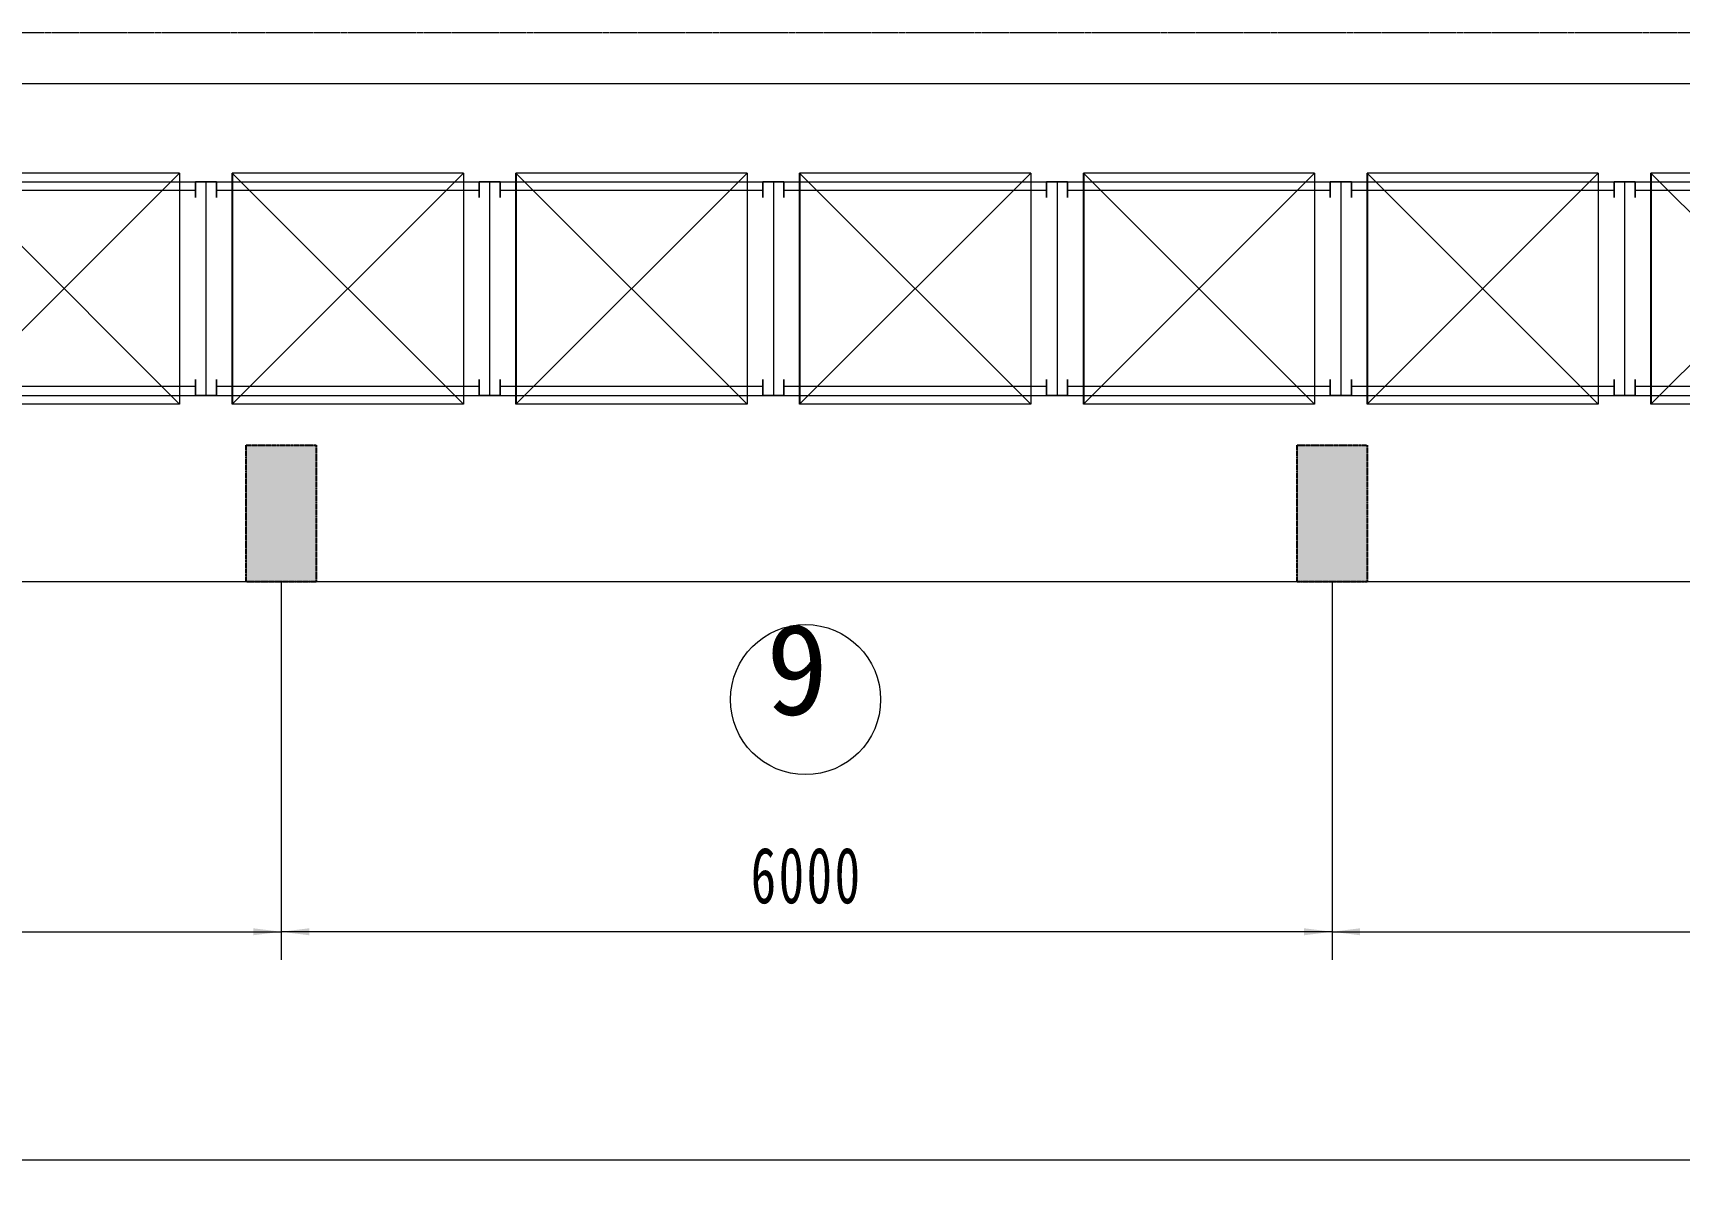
# Model space of a CAD drawing. Header units: millimetres. Extents: x -67280 to 67280, y -47520 to 47520.
# Drawn here: x -9256 to 143, y -29434 to -22837 of the extents above; entities that cross this region are included whole.
import ezdxf

# ---------------------------------------------------------------- set-up
doc = ezdxf.new("R2010")
doc.units = ezdxf.units.MM
doc.linetypes.add('AD_LTYPE5 0 mm_1_1_1_1_1_1_1_1_1_1_1_1_1_1_1', pattern=[16, 13, -1, 1, -1])
doc.linetypes.add('点画线', pattern=[18, 12, -2, 2, -2])
doc.layers.get('0').update_dxf_attribs({"lineweight": 35})
for name, color, linetype, lineweight in [('ACADACAD05', 4, 'AD_LTYPE5 0 mm_1_1_1_1_1_1_1_1_1_1_1_1_1_1_1', 25), ('ACADloading', 57, 'Continuous', 18), ('ACADRackFrame', 5, 'Continuous', 18), ('ACAD细实线层', 3, 'Continuous', 18), ('中心线层', 1, '点画线', 18), ('尺寸线层', 4, 'Continuous', 18)]:
    doc.layers.add(name, color=color, linetype=linetype, lineweight=lineweight)
doc.styles.add('标准', font='', dxfattribs={"width": 0.667})
doc.styles.get('标准').set_extended_font_data('宋体')
doc.dimstyles.new('标准', dxfattribs={"dimscale": 160, "dimtxt": 2, "dimasz": 1, "dimexe": 1, "dimexo": 0, "dimgap": 1, "dimtad": 1, "dimdec": 1, "dimdsep": 46, "dimtxsty": '标准', "dimblk": '_CAXARROW', "dimcen": 0, "dimdle": 2, "dimaunit": 1, "dimadec": 0, "dimazin": 2, "dimtfac": 0.707107, "dimtdec": 3, "dimtmove": 0, "dimatfit": 3, "dimfxl": 0, "dimfrac": 2, "dimtolj": 1, "dimarcsym": 0})

# ---------------------------------------------------------------- blocks, each defined once
blk = doc.blocks.new('*X4')
at = {"layer": '尺寸线层', "linetype": 'Continuous', "lineweight": 18}
for points in [[(-55838, -29273.8), (-55678, -29293.8), (-55678, -29253.8)], [(22162, -29273.8), (22002, -29293.8), (22002, -29253.8)]]:
    blk.add_hatch(color=0, dxfattribs=at).paths.add_polyline_path(points, flags=0)
at = {"layer": '尺寸线层', "color": 0}
for p, q in [((-55838, -25972.3), (-55838, -29433.8)), ((22162, -25972.3), (22162, -29433.8))]:
    blk.add_line(p, q, dxfattribs=at)
at = {"layer": '尺寸线层', "color": 0, "linetype": 'Continuous', "lineweight": 18}
blk.add_line((22162, -29273.8), (-55838, -29273.8), dxfattribs=at)
at = {"layer": '尺寸线层', "color": 0, "insert": (-16838, -28953.8), "char_height": 320, "width": 1570.444, "attachment_point": 5, "line_spacing_factor": 1.15057, "style": '标准'}
blk.add_mtext('\\T1.1;78200', dxfattribs=at)
blk = doc.blocks.new('_CAXARROW')
blk.add_hatch(color=0).paths.add_polyline_path([(0, 0), (-1, 0.125), (-1, -0.125)], flags=0)
blk = doc.blocks.new('*X155')
at = {"layer": 'ACADloading', "color": 3, "linetype": 'Continuous', "lineweight": 18}
for p, q in [((1530, 0), (210, 0)), ((210, 0), (210, -1320)), ((210, 0), (210, -1320)), ((210, 0), (210, -1320)), ((210, 0), (210, -1320)), ((210, -1320), (210, 0)), ((210, -1320), (210, 0)), ((210, -1320), (210, 0)), ((210, -1320.1), (1530, 0)), ((1530, -1320), (210, 0)), ((1530, 0), (1530, -1320)), ((210, -820), (210, -1280)), ((210, -820), (210, -1280)), ((1530, -1320), (210, -1320.1)), ((1490, -1320), (250, -1320))]:
    blk.add_line(p, q, dxfattribs=at)
at = {"layer": 'ACADloading', "color": 3, "linetype": 'Continuous', "lineweight": 25}
blk.add_line((210, 0), (210, -1320), dxfattribs=at)
at = {"layer": 'ACADloading', "linetype": 'Continuous', "lineweight": 18}
for p, q in [((1530, 0), (250, 0)), ((1530, 0), (250, 0)), ((1530, 0), (250, 0)), ((1490, -1320), (250, -1320)), ((1490, -1320), (250, -1320))]:
    blk.add_line(p, q, dxfattribs=at)
at = {"layer": 'ACADloading', "color": 5, "linetype": 'Continuous', "lineweight": 18}
blk.add_line((1530, 0), (1530, -1320), dxfattribs=at)
blk.add_line((1530, 0), (1530, -1320), dxfattribs=at)
blk.add_line((1530, 0), (1530, -1320), dxfattribs=at)
blk.add_line((1530, 0), (1530, -1320), dxfattribs=at)
blk.add_line((1530, 0), (1530, -1320), dxfattribs=at)
blk.add_line((1530, 0), (1530, -1320), dxfattribs=at)
at = {"layer": 'ACADRackFrame', "linetype": 'Continuous', "lineweight": 18}
for p, q in [((120, -50), (1620, -50)), ((1620, -100), (120, -100)), ((1620, -1220), (120, -1220)), ((120, -1270), (1620, -1270))]:
    blk.add_line(p, q, dxfattribs=at)
for points in [[(120, -140), (120, -50), (0, -50), (0, -140)], [(60, -50), (60, -1270)], [(1620, -140), (1620, -50), (1740, -50), (1740, -140)], [(1680, -50), (1680, -1270)], [(120, -1180), (120, -1270), (0, -1270), (0, -1180)], [(1620, -1180), (1620, -1270), (1740, -1270), (1740, -1180)]]:
    blk.add_lwpolyline(points, dxfattribs=at)
blk = doc.blocks.new('*X156')
at = {"layer": 'ACADloading', "color": 3, "linetype": 'Continuous', "lineweight": 18}
for p, q in [((1530, 0), (210, 0)), ((210, 0), (210, -1320)), ((210, 0), (210, -1320)), ((210, 0), (210, -1320)), ((210, 0), (210, -1320)), ((210, -1320), (210, 0)), ((210, -1320), (210, 0)), ((210, -1320), (210, 0)), ((210, -1320.1), (1530, 0)), ((1530, -1320), (210, 0)), ((1530, 0), (1530, -1320)), ((210, -820), (210, -1280)), ((210, -820), (210, -1280)), ((1530, -1320), (210, -1320.1)), ((1490, -1320), (250, -1320))]:
    blk.add_line(p, q, dxfattribs=at)
at = {"layer": 'ACADloading', "color": 3, "linetype": 'Continuous', "lineweight": 25}
blk.add_line((210, 0), (210, -1320), dxfattribs=at)
at = {"layer": 'ACADloading', "linetype": 'Continuous', "lineweight": 18}
for p, q in [((1530, 0), (250, 0)), ((1530, 0), (250, 0)), ((1530, 0), (250, 0)), ((1490, -1320), (250, -1320)), ((1490, -1320), (250, -1320))]:
    blk.add_line(p, q, dxfattribs=at)
at = {"layer": 'ACADloading', "color": 5, "linetype": 'Continuous', "lineweight": 18}
blk.add_line((1530, 0), (1530, -1320), dxfattribs=at)
blk.add_line((1530, 0), (1530, -1320), dxfattribs=at)
blk.add_line((1530, 0), (1530, -1320), dxfattribs=at)
blk.add_line((1530, 0), (1530, -1320), dxfattribs=at)
blk.add_line((1530, 0), (1530, -1320), dxfattribs=at)
blk.add_line((1530, 0), (1530, -1320), dxfattribs=at)
at = {"layer": 'ACADRackFrame', "linetype": 'Continuous', "lineweight": 18}
for p, q in [((120, -50), (1620, -50)), ((1620, -100), (120, -100)), ((1620, -1220), (120, -1220)), ((120, -1270), (1620, -1270))]:
    blk.add_line(p, q, dxfattribs=at)
for points in [[(120, -140), (120, -50), (0, -50), (0, -140)], [(60, -50), (60, -1270)], [(1620, -140), (1620, -50), (1740, -50), (1740, -140)], [(1680, -50), (1680, -1270)], [(120, -1180), (120, -1270), (0, -1270), (0, -1180)], [(1620, -1180), (1620, -1270), (1740, -1270), (1740, -1180)]]:
    blk.add_lwpolyline(points, dxfattribs=at)
blk = doc.blocks.new('*X157')
at = {"layer": 'ACADloading', "color": 3, "linetype": 'Continuous', "lineweight": 18}
for p, q in [((1530, 0), (210, 0)), ((210, 0), (210, -1320)), ((210, 0), (210, -1320)), ((210, 0), (210, -1320)), ((210, 0), (210, -1320)), ((210, -1320), (210, 0)), ((210, -1320), (210, 0)), ((210, -1320), (210, 0)), ((210, -1320.1), (1530, 0)), ((1530, -1320), (210, 0)), ((1530, 0), (1530, -1320)), ((210, -820), (210, -1280)), ((210, -820), (210, -1280)), ((1530, -1320), (210, -1320.1)), ((1490, -1320), (250, -1320))]:
    blk.add_line(p, q, dxfattribs=at)
at = {"layer": 'ACADloading', "color": 3, "linetype": 'Continuous', "lineweight": 25}
blk.add_line((210, 0), (210, -1320), dxfattribs=at)
at = {"layer": 'ACADloading', "linetype": 'Continuous', "lineweight": 18}
for p, q in [((1530, 0), (250, 0)), ((1530, 0), (250, 0)), ((1530, 0), (250, 0)), ((1490, -1320), (250, -1320)), ((1490, -1320), (250, -1320))]:
    blk.add_line(p, q, dxfattribs=at)
at = {"layer": 'ACADloading', "color": 5, "linetype": 'Continuous', "lineweight": 18}
blk.add_line((1530, 0), (1530, -1320), dxfattribs=at)
blk.add_line((1530, 0), (1530, -1320), dxfattribs=at)
blk.add_line((1530, 0), (1530, -1320), dxfattribs=at)
blk.add_line((1530, 0), (1530, -1320), dxfattribs=at)
blk.add_line((1530, 0), (1530, -1320), dxfattribs=at)
blk.add_line((1530, 0), (1530, -1320), dxfattribs=at)
at = {"layer": 'ACADRackFrame', "linetype": 'Continuous', "lineweight": 18}
for p, q in [((120, -50), (1620, -50)), ((1620, -100), (120, -100)), ((1620, -1220), (120, -1220)), ((120, -1270), (1620, -1270))]:
    blk.add_line(p, q, dxfattribs=at)
for points in [[(120, -140), (120, -50), (0, -50), (0, -140)], [(60, -50), (60, -1270)], [(1620, -140), (1620, -50), (1740, -50), (1740, -140)], [(1680, -50), (1680, -1270)], [(120, -1180), (120, -1270), (0, -1270), (0, -1180)], [(1620, -1180), (1620, -1270), (1740, -1270), (1740, -1180)]]:
    blk.add_lwpolyline(points, dxfattribs=at)
blk = doc.blocks.new('*X158')
at = {"layer": 'ACADloading', "color": 3, "linetype": 'Continuous', "lineweight": 18}
for p, q in [((1530, 0), (210, 0)), ((210, 0), (210, -1320)), ((210, 0), (210, -1320)), ((210, 0), (210, -1320)), ((210, 0), (210, -1320)), ((210, -1320), (210, 0)), ((210, -1320), (210, 0)), ((210, -1320), (210, 0)), ((210, -1320.1), (1530, 0)), ((1530, -1320), (210, 0)), ((1530, 0), (1530, -1320)), ((210, -820), (210, -1280)), ((210, -820), (210, -1280)), ((1530, -1320), (210, -1320.1)), ((1490, -1320), (250, -1320))]:
    blk.add_line(p, q, dxfattribs=at)
at = {"layer": 'ACADloading', "color": 3, "linetype": 'Continuous', "lineweight": 25}
blk.add_line((210, 0), (210, -1320), dxfattribs=at)
at = {"layer": 'ACADloading', "linetype": 'Continuous', "lineweight": 18}
for p, q in [((1530, 0), (250, 0)), ((1530, 0), (250, 0)), ((1530, 0), (250, 0)), ((1490, -1320), (250, -1320)), ((1490, -1320), (250, -1320))]:
    blk.add_line(p, q, dxfattribs=at)
at = {"layer": 'ACADloading', "color": 5, "linetype": 'Continuous', "lineweight": 18}
blk.add_line((1530, 0), (1530, -1320), dxfattribs=at)
blk.add_line((1530, 0), (1530, -1320), dxfattribs=at)
blk.add_line((1530, 0), (1530, -1320), dxfattribs=at)
blk.add_line((1530, 0), (1530, -1320), dxfattribs=at)
blk.add_line((1530, 0), (1530, -1320), dxfattribs=at)
blk.add_line((1530, 0), (1530, -1320), dxfattribs=at)
at = {"layer": 'ACADRackFrame', "linetype": 'Continuous', "lineweight": 18}
for p, q in [((120, -50), (1620, -50)), ((1620, -100), (120, -100)), ((1620, -1220), (120, -1220)), ((120, -1270), (1620, -1270))]:
    blk.add_line(p, q, dxfattribs=at)
for points in [[(120, -140), (120, -50), (0, -50), (0, -140)], [(60, -50), (60, -1270)], [(1620, -140), (1620, -50), (1740, -50), (1740, -140)], [(1680, -50), (1680, -1270)], [(120, -1180), (120, -1270), (0, -1270), (0, -1180)], [(1620, -1180), (1620, -1270), (1740, -1270), (1740, -1180)]]:
    blk.add_lwpolyline(points, dxfattribs=at)
blk = doc.blocks.new('*X159')
at = {"layer": 'ACADloading', "color": 3, "linetype": 'Continuous', "lineweight": 18}
for p, q in [((1530, 0), (210, 0)), ((210, 0), (210, -1320)), ((210, 0), (210, -1320)), ((210, 0), (210, -1320)), ((210, 0), (210, -1320)), ((210, -1320), (210, 0)), ((210, -1320), (210, 0)), ((210, -1320), (210, 0)), ((210, -1320.1), (1530, 0)), ((1530, -1320), (210, 0)), ((1530, 0), (1530, -1320)), ((210, -820), (210, -1280)), ((210, -820), (210, -1280)), ((1530, -1320), (210, -1320.1)), ((1490, -1320), (250, -1320))]:
    blk.add_line(p, q, dxfattribs=at)
at = {"layer": 'ACADloading', "color": 3, "linetype": 'Continuous', "lineweight": 25}
blk.add_line((210, 0), (210, -1320), dxfattribs=at)
at = {"layer": 'ACADloading', "linetype": 'Continuous', "lineweight": 18}
for p, q in [((1530, 0), (250, 0)), ((1530, 0), (250, 0)), ((1530, 0), (250, 0)), ((1490, -1320), (250, -1320)), ((1490, -1320), (250, -1320))]:
    blk.add_line(p, q, dxfattribs=at)
at = {"layer": 'ACADloading', "color": 5, "linetype": 'Continuous', "lineweight": 18}
blk.add_line((1530, 0), (1530, -1320), dxfattribs=at)
blk.add_line((1530, 0), (1530, -1320), dxfattribs=at)
blk.add_line((1530, 0), (1530, -1320), dxfattribs=at)
blk.add_line((1530, 0), (1530, -1320), dxfattribs=at)
blk.add_line((1530, 0), (1530, -1320), dxfattribs=at)
blk.add_line((1530, 0), (1530, -1320), dxfattribs=at)
at = {"layer": 'ACADRackFrame', "linetype": 'Continuous', "lineweight": 18}
for p, q in [((120, -50), (1620, -50)), ((1620, -100), (120, -100)), ((1620, -1220), (120, -1220)), ((120, -1270), (1620, -1270))]:
    blk.add_line(p, q, dxfattribs=at)
for points in [[(120, -140), (120, -50), (0, -50), (0, -140)], [(60, -50), (60, -1270)], [(1620, -140), (1620, -50), (1740, -50), (1740, -140)], [(1680, -50), (1680, -1270)], [(120, -1180), (120, -1270), (0, -1270), (0, -1180)], [(1620, -1180), (1620, -1270), (1740, -1270), (1740, -1180)]]:
    blk.add_lwpolyline(points, dxfattribs=at)
blk = doc.blocks.new('*X160')
at = {"layer": 'ACADloading', "color": 3, "linetype": 'Continuous', "lineweight": 18}
for p, q in [((1530, 0), (210, 0)), ((210, 0), (210, -1320)), ((210, 0), (210, -1320)), ((210, 0), (210, -1320)), ((210, 0), (210, -1320)), ((210, -1320), (210, 0)), ((210, -1320), (210, 0)), ((210, -1320), (210, 0)), ((210, -1320.1), (1530, 0)), ((1530, -1320), (210, 0)), ((1530, 0), (1530, -1320)), ((210, -820), (210, -1280)), ((210, -820), (210, -1280)), ((1530, -1320), (210, -1320.1)), ((1490, -1320), (250, -1320))]:
    blk.add_line(p, q, dxfattribs=at)
at = {"layer": 'ACADloading', "color": 3, "linetype": 'Continuous', "lineweight": 25}
blk.add_line((210, 0), (210, -1320), dxfattribs=at)
at = {"layer": 'ACADloading', "linetype": 'Continuous', "lineweight": 18}
for p, q in [((1530, 0), (250, 0)), ((1530, 0), (250, 0)), ((1530, 0), (250, 0)), ((1490, -1320), (250, -1320)), ((1490, -1320), (250, -1320))]:
    blk.add_line(p, q, dxfattribs=at)
at = {"layer": 'ACADloading', "color": 5, "linetype": 'Continuous', "lineweight": 18}
blk.add_line((1530, 0), (1530, -1320), dxfattribs=at)
blk.add_line((1530, 0), (1530, -1320), dxfattribs=at)
blk.add_line((1530, 0), (1530, -1320), dxfattribs=at)
blk.add_line((1530, 0), (1530, -1320), dxfattribs=at)
blk.add_line((1530, 0), (1530, -1320), dxfattribs=at)
blk.add_line((1530, 0), (1530, -1320), dxfattribs=at)
at = {"layer": 'ACADRackFrame', "linetype": 'Continuous', "lineweight": 18}
for p, q in [((120, -50), (1620, -50)), ((1620, -100), (120, -100)), ((1620, -1220), (120, -1220)), ((120, -1270), (1620, -1270))]:
    blk.add_line(p, q, dxfattribs=at)
for points in [[(120, -140), (120, -50), (0, -50), (0, -140)], [(60, -50), (60, -1270)], [(1620, -140), (1620, -50), (1740, -50), (1740, -140)], [(1680, -50), (1680, -1270)], [(120, -1180), (120, -1270), (0, -1270), (0, -1180)], [(1620, -1180), (1620, -1270), (1740, -1270), (1740, -1180)]]:
    blk.add_lwpolyline(points, dxfattribs=at)
blk = doc.blocks.new('*X161')
at = {"layer": 'ACADloading', "color": 3, "linetype": 'Continuous', "lineweight": 18}
for p, q in [((1530, 0), (210, 0)), ((210, 0), (210, -1320)), ((210, 0), (210, -1320)), ((210, 0), (210, -1320)), ((210, 0), (210, -1320)), ((210, -1320), (210, 0)), ((210, -1320), (210, 0)), ((210, -1320), (210, 0)), ((210, -1320.1), (1530, 0)), ((1530, -1320), (210, 0)), ((1530, 0), (1530, -1320)), ((210, -820), (210, -1280)), ((210, -820), (210, -1280)), ((1530, -1320), (210, -1320.1)), ((1490, -1320), (250, -1320))]:
    blk.add_line(p, q, dxfattribs=at)
at = {"layer": 'ACADloading', "color": 3, "linetype": 'Continuous', "lineweight": 25}
blk.add_line((210, 0), (210, -1320), dxfattribs=at)
at = {"layer": 'ACADloading', "linetype": 'Continuous', "lineweight": 18}
for p, q in [((1530, 0), (250, 0)), ((1530, 0), (250, 0)), ((1530, 0), (250, 0)), ((1490, -1320), (250, -1320)), ((1490, -1320), (250, -1320))]:
    blk.add_line(p, q, dxfattribs=at)
at = {"layer": 'ACADloading', "color": 5, "linetype": 'Continuous', "lineweight": 18}
blk.add_line((1530, 0), (1530, -1320), dxfattribs=at)
blk.add_line((1530, 0), (1530, -1320), dxfattribs=at)
blk.add_line((1530, 0), (1530, -1320), dxfattribs=at)
blk.add_line((1530, 0), (1530, -1320), dxfattribs=at)
blk.add_line((1530, 0), (1530, -1320), dxfattribs=at)
blk.add_line((1530, 0), (1530, -1320), dxfattribs=at)
at = {"layer": 'ACADRackFrame', "linetype": 'Continuous', "lineweight": 18}
for p, q in [((120, -50), (1620, -50)), ((1620, -100), (120, -100)), ((1620, -1220), (120, -1220)), ((120, -1270), (1620, -1270))]:
    blk.add_line(p, q, dxfattribs=at)
for points in [[(120, -140), (120, -50), (0, -50), (0, -140)], [(60, -50), (60, -1270)], [(1620, -140), (1620, -50), (1740, -50), (1740, -140)], [(1680, -50), (1680, -1270)], [(120, -1180), (120, -1270), (0, -1270), (0, -1180)], [(1620, -1180), (1620, -1270), (1740, -1270), (1740, -1180)]]:
    blk.add_lwpolyline(points, dxfattribs=at)
blk = doc.blocks.new('*X460')
at = {"layer": '尺寸线层', "linetype": 'Continuous', "lineweight": 18}
for points in [[(-13838, -27970.1), (-13678, -27950.1), (-13678, -27990.1)], [(-7838, -27970.1), (-7998, -27950.1), (-7998, -27990.1)]]:
    blk.add_hatch(color=0, dxfattribs=at).paths.add_polyline_path(points, flags=0)
at = {"layer": '尺寸线层', "color": 0}
for p, q in [((-13838, -25972.3), (-13838, -28130.1)), ((-7838, -25972.3), (-7838, -28130.1))]:
    blk.add_line(p, q, dxfattribs=at)
at = {"layer": '尺寸线层', "color": 0, "linetype": 'Continuous', "lineweight": 18}
blk.add_line((-13838, -27970.1), (-7838, -27970.1), dxfattribs=at)
at = {"layer": '尺寸线层', "color": 0, "insert": (-10838, -27650.1), "char_height": 320, "width": 1246.015, "attachment_point": 5, "line_spacing_factor": 1.15057, "style": '标准'}
blk.add_mtext('\\T1.1;6000', dxfattribs=at)
blk = doc.blocks.new('*X462')
at = {"layer": '尺寸线层', "linetype": 'Continuous', "lineweight": 18}
for points in [[(-7838, -27970.1), (-7678, -27990.1), (-7678, -27950.1)], [(-1838, -27970.1), (-1998, -27990.1), (-1998, -27950.1)]]:
    blk.add_hatch(color=0, dxfattribs=at).paths.add_polyline_path(points, flags=0)
at = {"layer": '尺寸线层', "color": 0}
for p, q in [((-7838, -25972.3), (-7838, -28130.1)), ((-1838, -25972.3), (-1838, -28130.1))]:
    blk.add_line(p, q, dxfattribs=at)
at = {"layer": '尺寸线层', "color": 0, "linetype": 'Continuous', "lineweight": 18}
blk.add_line((-1838, -27970.1), (-7838, -27970.1), dxfattribs=at)
at = {"layer": '尺寸线层', "color": 0, "insert": (-4838, -27650.1), "char_height": 320, "width": 1246.015, "attachment_point": 5, "line_spacing_factor": 1.15057, "style": '标准'}
blk.add_mtext('\\T1.1;6000', dxfattribs=at)
blk = doc.blocks.new('*X465')
at = {"layer": '尺寸线层', "linetype": 'Continuous', "lineweight": 18}
for points in [[(-1838, -27970.1), (-1678, -27950.1), (-1678, -27990.1)], [(3562, -27970.1), (3402, -27950.1), (3402, -27990.1)]]:
    blk.add_hatch(color=0, dxfattribs=at).paths.add_polyline_path(points, flags=0)
at = {"layer": '尺寸线层', "color": 0}
for p, q in [((-1838, -25972.3), (-1838, -28130.1)), ((3562, -25972.3), (3562, -28130.1))]:
    blk.add_line(p, q, dxfattribs=at)
at = {"layer": '尺寸线层', "color": 0, "linetype": 'Continuous', "lineweight": 18}
blk.add_line((-1838, -27970.1), (3562, -27970.1), dxfattribs=at)
at = {"layer": '尺寸线层', "color": 0, "insert": (862, -27650.1), "char_height": 320, "width": 1238.901, "attachment_point": 5, "line_spacing_factor": 1.15057, "style": '标准'}
blk.add_mtext('\\T1.1;5400', dxfattribs=at)
blk = doc.blocks.new('*X479')
at = {"layer": '尺寸线层'}
h = blk.add_hatch(color=256, dxfattribs=at)
h.paths.add_polyline_path([(-200, 780), (-200, 316.4), (-200, 0), (0, 0), (0, 780)], flags=0)
h.paths.add_polyline_path([(0, 780), (0, 330.8), (0, 0), (200, 0), (200, 780)], flags=0)
at = {"layer": 'ACADACAD05', "linetype": 'AD_LTYPE5 0 mm_1_1_1_1_1_1_1_1_1_1_1_1_1_1_1', "lineweight": 25}
for p, q in [((-200, 0), (-200, 780)), ((-200, 780), (200, 780)), ((200, 780), (200, 0)), ((200, 0), (-200, 0))]:
    blk.add_line(p, q, dxfattribs=at)
blk = doc.blocks.new('*X480')
at = {"layer": '尺寸线层'}
h = blk.add_hatch(color=256, dxfattribs=at)
h.paths.add_polyline_path([(-200, 780), (-200, 316.4), (-200, 0), (0, 0), (0, 780)], flags=0)
h.paths.add_polyline_path([(0, 780), (0, 330.8), (0, 0), (200, 0), (200, 780)], flags=0)
at = {"layer": 'ACADACAD05', "linetype": 'AD_LTYPE5 0 mm_1_1_1_1_1_1_1_1_1_1_1_1_1_1_1', "lineweight": 25}
for p, q in [((-200, 0), (-200, 780)), ((-200, 780), (200, 780)), ((200, 780), (200, 0)), ((200, 0), (-200, 0))]:
    blk.add_line(p, q, dxfattribs=at)

msp = doc.modelspace()

# ---------------------------------------------------------------- linework, layer by layer
at = {"layer": '中心线层'}
for p, q in [((16027.386, -22837.309), (-46125.8, -22837.309)), ((16027.386, -22837.309), (-46125.799, -22837.309)), ((16032.015, -23127.309), (-46007.985, -23127.309))]:
    msp.add_line(p, q, dxfattribs=at)
at = {"layer": '中心线层', "linetype": '点画线', "lineweight": 18}
msp.add_line((18492.016, -23127.309), (-46007.985, -23127.309), dxfattribs=at)
at = {"layer": '尺寸线层'}
msp.add_line((22162.031, -25972.309), (-56303.389, -25972.309), dxfattribs=at)
msp.add_circle((-4844.325, -26644.48), 428.432, dxfattribs=at)

# ---------------------------------------------------------------- block references
at = {"layer": 'ACAD细实线层', "linetype": 'Continuous', "lineweight": 18}
for name, p in [('*X161', (-9947.963, -23637.309)), ('*X160', (-8327.963, -23637.309)), ('*X159', (-6707.963, -23637.309)), ('*X158', (-5087.963, -23637.309)), ('*X157', (-3467.963, -23637.309)), ('*X156', (-1847.963, -23637.309)), ('*X155', (-227.963, -23637.309))]:
    msp.add_blockref(name, p, dxfattribs=at)
at = {"layer": '尺寸线层'}
for name, p in [('*X479', (-7837.969, -25972.309)), ('*X480', (-1837.969, -25972.309))]:
    msp.add_blockref(name, p, dxfattribs=at)

# ---------------------------------------------------------------- texts
at = {"layer": '尺寸线层', "insert": (-5069.189, -26211.447), "char_height": 519.63, "width": 506.36897, "attachment_point": 1, "line_spacing_factor": 1.15057}
msp.add_mtext('\\T1.001;9', dxfattribs=at)

# ---------------------------------------------------------------- dimensions: what is measured, and where the dimension line sits
at = {"layer": '尺寸线层'}
dim = msp.add_linear_dim(base=(-55837.969, -29273.776), p1=(22162.031, -25972.309), p2=(-55837.969, -25972.309), text='78200', dimstyle='标准', override={"dimsah": 1, "dimtfill": 1}, dxfattribs=at)
dim.commit()
dim.dimension.update_dxf_attribs({"geometry": '*X4', "text_midpoint": (-16837.969, -29273.776)})
dim = msp.add_linear_dim(base=(-7837.969, -27970.066), p1=(-13837.969, -25972.309), p2=(-7837.969, -25972.309), angle=0, dimstyle='标准', override={"dimsah": 1, "dimtfill": 1, "dimtzin": 8}, dxfattribs=at)
dim.commit()
dim.dimension.update_dxf_attribs({"geometry": '*X460', "text_midpoint": (-10837.969, -27970.066)})
for base, p2, picture, middle in [((-7837.969, -27970.066), (-7837.969, -25972.309), '*X462', (-4837.969, -27970.066)), ((3562.031, -27970.066), (3562.031, -25972.309), '*X465', (862.031, -27970.066))]:
    dim = msp.add_linear_dim(base=base, p1=(-1837.969, -25972.309), p2=p2, dimstyle='标准', override={"dimsah": 1, "dimtfill": 1, "dimtzin": 8}, dxfattribs=at)
    dim.commit()
    dim.dimension.update_dxf_attribs({"geometry": picture, "text_midpoint": middle})

doc.saveas('drawing.dxf')
